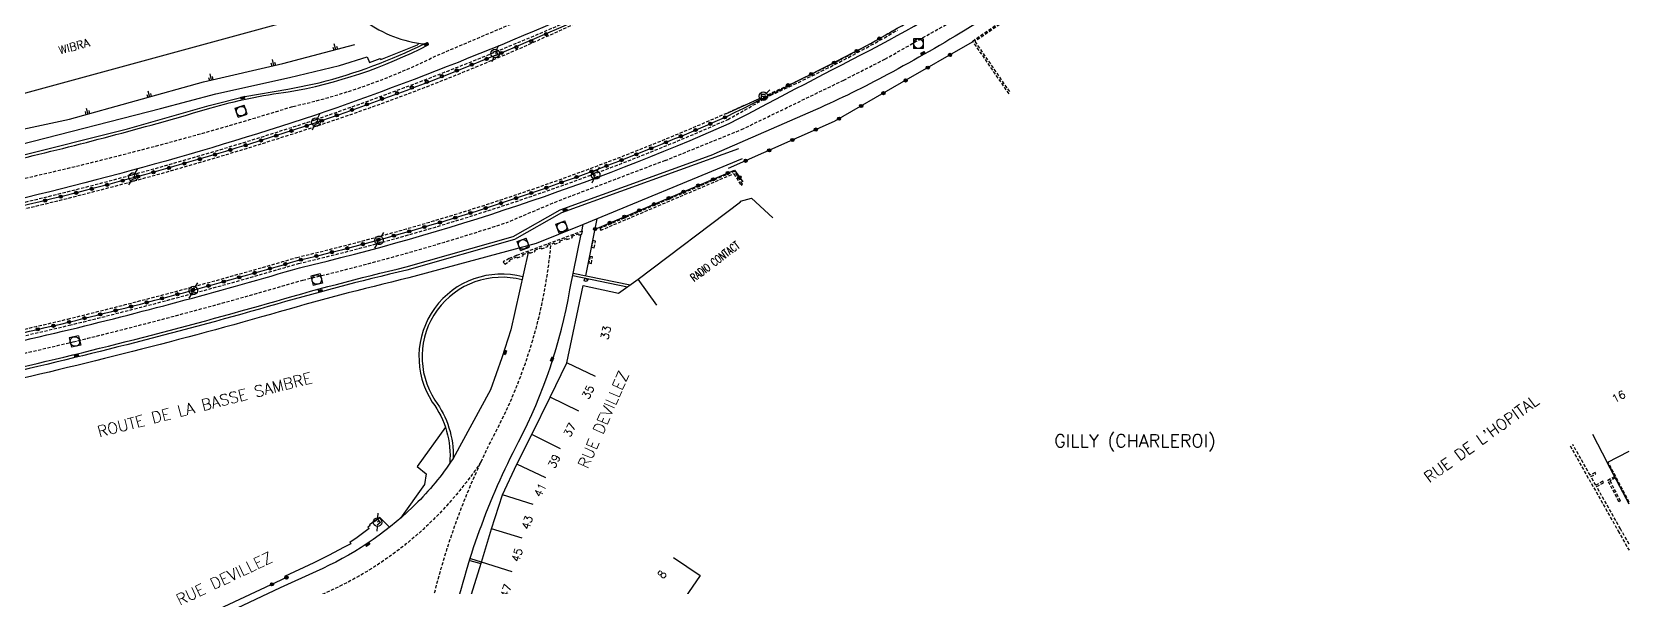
# Model space of a CAD drawing. Header units: millimetres. Extents: x 156998 to 158000, y 123000 to 124000.
# Drawn here: x 157750.5 to 158000, y 123240.8 to 123327.5 of the extents above; entities that cross this region are included whole.
import ezdxf
from ezdxf.enums import TextEntityAlignment as Align

# ---------------------------------------------------------------- set-up
doc = ezdxf.new("R2010")
doc.units = ezdxf.units.MM
doc.linetypes.add('DASHED', pattern=[0.75, 0.5, -0.25])
doc.layers.get('0').update_dxf_attribs({"linetype": 'CONTINUOUS'})
for name, color, linetype in [('W0001', 6, 'DASHED'), ('W0008', 7, 'CONTINUOUS'), ('W0100', 7, 'CONTINUOUS'), ('W0112', 1, 'DASHED'), ('W0211', 2, 'CONTINUOUS'), ('W0322', 7, 'CONTINUOUS'), ('W0334', 7, 'CONTINUOUS'), ('W0400', 7, 'CONTINUOUS'), ('W0420', 7, 'CONTINUOUS'), ('W0471', 7, 'CONTINUOUS'), ('W0980', 7, 'CONTINUOUS'), ('W0984', 7, 'CONTINUOUS'), ('W0989', 7, 'CONTINUOUS'), ('W0991', 7, 'CONTINUOUS'), ('W1102', 7, 'CONTINUOUS')]:
    doc.layers.add(name, color=color, linetype=linetype)
doc.styles.get("Standard").update_dxf_attribs({"font": 'romans.shx', "width": 0.85})

# ---------------------------------------------------------------- blocks, each defined once
blk = doc.blocks.new('t322o')
at = {"color": 0, "linetype": 'Continuous'}
for radius in [0.25, 0.15]:
    blk.add_circle((0, 0), radius, dxfattribs=at)
blk = doc.blocks.new('T471')
for p, q in [((-0.333334, 0.333334), (-0.333334, -0.333334)), ((-0.333334, 0.333334), (0.333334, 0.333334)), ((-0.333334, 0), (0, 0)), ((0.500001, 0.500001), (1.000002, 1.000002)), ((-0.500001, -0.500001), (-1.000002, -1.000002)), ((-0.333334, -0.333334), (0.333334, -0.333334))]:
    blk.add_line(p, q)
blk.add_ellipse((0, 0), major_axis=(0.471405, 0.471405), ratio=1, start_param=5.4977871438, end_param=11.780972451)
blk = doc.blocks.new('T400')
for p, q in [((-0.15, 0.3), (0.15, 0.3)), ((-0.15, -0.25), (-0.15, 0.3)), ((-0.15, 0.15), (0.15, 0.15)), ((-0.15, 0), (0.15, 0)), ((0.15, 0.3), (0.15, -0.25)), ((-0.15, -0.15), (0.15, -0.15)), ((-0.15, -0.25), (-0.15, -0.3)), ((-0.15, -0.3), (0.15, -0.3)), ((0.15, -0.3), (0.15, -0.25))]:
    blk.add_line(p, q)
blk = doc.blocks.new('T420')
for p, q in [((0.75, 0.75), (-0.75, 0.75)), ((-0.75, 0.75), (-0.75, -0.75)), ((0.75, 0.75), (0.75, -0.75)), ((0.75, -0.75), (-0.75, -0.75))]:
    blk.add_line(p, q)
blk.add_ellipse((0, 0), major_axis=(-0.53, 0.53), ratio=1, start_param=3.926991, end_param=10.210176)
blk = doc.blocks.new('t211o')
at = {"color": 0, "linetype": 'Continuous'}
for p, q in [((-0.29, 0.5), (-0.29, 0)), ((0, 1), (0, 0)), ((0.29, 0.5), (0.29, 0))]:
    blk.add_line(p, q, dxfattribs=at)

msp = doc.modelspace()

# ---------------------------------------------------------------- linework, layer by layer
at = {"layer": 'W0001'}
msp.add_lwpolyline([(157849.39, 123307.39), (157861.33, 123312.23), (157877.3, 123319.95), (157883.75, 123323.24), (157895.38, 123329.81), (157902.07, 123333.91), (157910.87, 123339.78), (157919.56, 123345.65), (157938.42, 123358.94), (157953.19, 123369.96), (157966.7, 123379.85), (157974.43, 123385.14), (157982.37, 123389.71), (157991.37, 123394.72), (158000, 123399.4)], dxfattribs=at)
for points in [[(157840.46, 123335.11), (157813.1, 123323.5, -0.059865), (157791.26, 123315.85, -0.025888), (157736.21, 123301.82, -0.019684), (157691.61, 123294.11, -0.021964), (157664.41, 123291.23)], [(157849.39, 123307.39), (157832.53, 123301), (157824.93, 123297.8, -0.02143), (157792.79, 123288.72, -0.011711), (157756.93, 123279.08, -0.01497), (157717.62, 123270.92, -0.006431), (157697.98, 123267.84), (157677.37, 123265)]]:
    msp.add_lwpolyline(points, format="xyb", dxfattribs=at)
at = {"layer": 'W0001', "flags": 128}
for points in [[(157871.94, 123000), (157871.45, 123001.51), (157869.91, 123006.28), (157868.35, 123011.17), (157866.77, 123016.15), (157865.2, 123021.15), (157863.66, 123026.11), (157862.15, 123030.99), (157860.68, 123035.79), (157859.26, 123040.49), (157857.89, 123045.09), (157856.56, 123049.6), (157855.27, 123054), (157854.04, 123058.29), (157852.86, 123062.48), (157851.73, 123066.55), (157849.8, 123072.61), (157849.8, 123072.61), (157848.7, 123077.9), (157847.84, 123081.32), (157847.06, 123084.53), (157846.37, 123087.5), (157845.77, 123090.22), (157845.27, 123092.69), (157844.83, 123095.05), (157844.42, 123097.44), (157843.99, 123100.03), (157843.5, 123102.97), (157842.92, 123106.41), (157842.2, 123110.51), (157841.31, 123115.42), (157840.22, 123121.29), (157838.91, 123128.18), (157837.38, 123136.11), (157835.63, 123145.13), (157833.66, 123155.28), (157831.47, 123166.6), (157829.05, 123179.13), (157825.5, 123197.59, 0.085353), (157813.25, 123230.41, -0.232982), (157812.53, 123236.21, -0.067488), (157823.06, 123265.24, 0.096861), (157831.57, 123294.25, 0.076248)], [(157820.62, 123260.31, -0.052883), (157812.47, 123250.61, -0.087651), (157796.36, 123239.87), (157790.8, 123237.33), (157779.25, 123231.89), (157751.67, 123218.92), (157709.56, 123199.02)]]:
    msp.add_lwpolyline(points, format="xyb", dxfattribs=at)
at = {"layer": 'W0008', "flags": 128}
for points in [[(157859.43, 123313.16), (157859.43, 123313.16, -0.030005), (157859.43, 123313.16, -0.00328), (157883.02, 123325.45, 0.0215), (157903.77, 123337.86, 0.0147), (157928.26, 123354.56), (157957.08, 123375.64), (157964.4, 123380.99, -0.018871), (157991.37, 123398.74, -0.006319), (158000, 123403.6, -0.017)], [(158000, 123395.23, -0.001581), (157997.17, 123393.76, -0.0041), (157984.55, 123387.45, 0.0243), (157977.22, 123384.05, 0.0213), (157971.21, 123380.32), (157933.03, 123352.46, -0.0034), (157921.53, 123344.28, -0.0095), (157905.7, 123333.65, -0.0062), (157897.09, 123328.25, -0.0141), (157884.16, 123320.83, -0.0196), (157872.92, 123315.33), (157857, 123308.37)]]:
    msp.add_lwpolyline(points, format="xyb", dxfattribs=at)
at = {"layer": 'W0008'}
for points in [[(157666.19, 123360.3), (157664.4, 123363.61, 0.171421), (157662.88, 123364.16), (157652.18, 123357.58, 0.24956), (157649.49, 123351.58), (157652.37, 123340.39), (157654.25, 123333.17), (157660.34, 123312.18), (157662.95, 123305.24), (157662.56, 123305.09), (157663.84, 123301.73, 0.273824), (157673.12, 123295.04, 0.019577), (157713.58, 123300.38, 0.015452), (157748.79, 123307.72, 0.014598), (157778.29, 123315.58, -0.040716), (157790.53, 123318.11, 0.075156), (157812.36, 123325.44)], [(157849.07, 123336.68, -0.028311), (157794.63, 123314.44, -0.027144), (157736.86, 123298.75, -0.019673), (157692.05, 123291.01, -0.015878), (157672.21, 123288.67, 0.248979), (157671.25, 123287.87), (157681.06, 123268.18), (157682.03, 123267.75), (157683.64, 123267.92, 0.01103), (157717.28, 123272.88, 0.014966), (157756.47, 123281.01, 0.011727), (157792.28, 123290.65, 0.045755), (157859.43, 123313.16)], [(157802.59, 123329.16, 0.13602), (157811.78, 123325.62), (157812.21, 123325.83), (157812.36, 123325.44)], [(157815.89, 123260.3, -0.052876), (157809.94, 123253.25, -0.087786), (157794.86, 123243.21), (157789.26, 123240.64), (157777.69, 123235.2), (157750.11, 123222.23), (157715.51, 123205.85, -0.458601), (157710.35, 123207.67), (157708.99, 123210.32), (157698, 123232.69), (157690.97, 123247.25), (157690.52, 123247.02, -0.538838), (157698.26, 123265.87, 0.018655), (157742.95, 123273.79, 0.014192), (157787.27, 123285.06, -0.013072), (157808.92, 123290.77), (157825.68, 123295.53), (157833, 123299.67), (157857, 123308.37)], [(157903.84, 123132.39), (157884.79, 123122.8), (157868.09, 123114.14), (157861.01, 123110.33, -0.096787), (157855.42, 123107.98), (157848.56, 123106.55, -0.143045), (157847.56, 123106.73, -0.178402), (157846.07, 123109.3), (157837.25, 123156.29), (157830.3, 123192.32, 0.085747), (157816.56, 123232.43, -0.263532), (157816.26, 123235.11, -0.068151), (157826.5, 123263.45, 0.076274), (157834.53, 123287.2)]]:
    msp.add_lwpolyline(points, format="xyb", dxfattribs=at)
for points in [[(157834.53, 123287.2), (157836.28, 123295.87)], [(157828.01, 123293.03), (157825.3, 123280.95), (157823.9, 123276.57)], [(157829.43, 123269.74), (157829.46, 123269.79), (157829.48, 123269.85)]]:
    msp.add_lwpolyline(points, dxfattribs=at)
at = {"layer": 'W0100'}
for points in [[(157722.37, 123315.78), (157723.69, 123310.96), (157793.06, 123329.83), (157791.74, 123334.65)], [(157819.12, 123239.53), (157820.73, 123244.65), (157822.29, 123249.85), (157823.99, 123255.19), (157826.23, 123259.95), (157828.56, 123264.6), (157831.45, 123270.46), (157834.02, 123275.82), (157836.59, 123287.88), (157842.1, 123286.68), (157845.18, 123288.87), (157861.2, 123300.92), (157861.18, 123301.05), (157862.92, 123301.54), (157866.23, 123298.44)], [(157994.27, 123264.64), (157996.6, 123260.21), (158000, 123262)], [(158000, 123253.71), (157996.6, 123260.21)], [(157850.7, 123245.41), (157854.85, 123242.6), (157851.25, 123237.28), (157848.09, 123232.69), (157845.37, 123228.31), (157844.65, 123228.69), (157842.7, 123224.5), (157840.96, 123220.79), (157838.76, 123216.17), (157835.02, 123207.89), (157830.68, 123206.08), (157828.82, 123210.35), (157832.3, 123219.26), (157834.01, 123223.65)]]:
    msp.add_lwpolyline(points, dxfattribs=at)
at = {"layer": 'W0112'}
for points in [[(157903.13, 123317.81), (157897.45, 123326.05), (157907.09, 123332.68), (157941.81, 123356.93), (157980.07, 123383.64), (157990.44, 123372.32), (157990.25, 123372.15), (157980.03, 123383.31), (157941.96, 123356.73), (157907.23, 123332.48), (157897.8, 123325.98), (157903.33, 123317.95)], [(157859.2, 123313.8), (157865.9, 123317.6), (157866.62, 123317.92), (157867.34, 123318.25), (157868.06, 123318.59), (157868.78, 123318.92), (157869.5, 123319.26), (157870.22, 123319.6), (157870.94, 123319.94), (157871.66, 123320.29), (157872.37, 123320.63), (157873.08, 123320.98), (157873.8, 123321.33), (157874.51, 123321.69), (157875.22, 123322.05), (157875.93, 123322.41), (157876.63, 123322.77), (157877.34, 123323.13), (157878.04, 123323.5), (157878.74, 123323.87), (157879.45, 123324.25), (157880.14, 123324.63), (157880.84, 123325.01), (157881.55, 123325.39), (157882.25, 123325.78), (157882.95, 123326.18), (157883.65, 123326.57), (157884.35, 123326.97), (157885.05, 123327.37), (157885.74, 123327.78)], [(157884.92, 123327.59), (157884.22, 123327.19), (157883.53, 123326.79), (157882.83, 123326.4), (157882.13, 123326), (157881.43, 123325.61), (157880.72, 123325.22), (157880.03, 123324.84), (157879.33, 123324.47), (157878.63, 123324.09), (157877.93, 123323.72), (157877.22, 123323.36), (157876.52, 123322.99), (157875.81, 123322.63), (157875.11, 123322.27), (157874.4, 123321.91), (157873.69, 123321.56), (157872.97, 123321.21), (157872.26, 123320.86), (157871.55, 123320.51), (157870.83, 123320.17), (157870.12, 123319.83), (157869.4, 123319.49), (157868.68, 123319.15), (157867.96, 123318.81), (157867.24, 123318.48), (157866.52, 123318.15), (157865.79, 123317.82), (157858.88, 123314.69)], [(158000, 123247.5), (157998.67, 123249.85), (157994.93, 123256.46), (157996.01, 123257.07), (157995.89, 123257.29), (157994.81, 123256.68), (157994.05, 123258.02), (157994.8, 123258.45), (157994.68, 123258.67), (157993.93, 123258.24), (157991.21, 123263.03)], [(157990.79, 123262.81), (157998.31, 123249.53), (158000, 123246.53)], [(157996.6, 123260.22), (158000, 123253.74)], [(157997.85, 123257.81), (157997.01, 123257.37), (157998.63, 123254.23), (157998.41, 123254.11), (157996.67, 123257.48), (157997.74, 123258.03)], [(158000, 123254.06), (157996.73, 123260.29)]]:
    msp.add_lwpolyline(points, dxfattribs=at)
for points in [[(157849.32, 123335.99, -0.027344), (157794.85, 123313.81, -0.027148), (157737, 123298.1, -0.01967), (157692.14, 123290.35, -0.014965), (157673.4, 123288.12), (157677.12, 123280.42), (157683.09, 123268.54), (157683.56, 123268.58, 0.011027), (157717.16, 123273.54, 0.014964), (157756.31, 123281.67, 0.011732), (157792.11, 123291.3, 0.045796), (157859.2, 123313.8, 0.037521)], [(157849.41, 123335.76, -0.040118), (157795.18, 123312.86, -0.027153), (157737.21, 123297.12, -0.019667), (157692.28, 123289.36, -0.014238), (157674.39, 123287.21), (157677.57, 123280.64), (157683.15, 123269.54, 0.011121), (157716.99, 123274.52, 0.014962), (157756.07, 123282.64, 0.01174), (157791.85, 123292.26, 0.045857), (157858.86, 123314.74, 0.037538)]]:
    msp.add_lwpolyline(points, format="xyb", dxfattribs=at)
for points in [[(157839.33, 123296.5), (157860.14, 123305.35), (157861.26, 123303.55), (157861.51, 123303.71), (157860.26, 123305.72), (157839.21, 123296.78)], [(157836.49, 123296.38), (157826.15, 123292.55), (157825.03, 123292.09), (157824.1, 123291.55), (157824.21, 123291.37), (157824.24, 123291.39), (157824.34, 123291.22), (157825.19, 123291.72), (157825.09, 123291.89), (157825.12, 123291.91), (157826.22, 123292.37), (157826.29, 123292.18), (157826.29, 123292.18), (157827.22, 123292.52), (157827.15, 123292.71), (157828.17, 123293.09), (157828.24, 123292.9), (157829.11, 123293.22), (157829.04, 123293.41), (157830, 123293.76), (157830.07, 123293.58), (157831.1, 123293.96), (157831.03, 123294.15), (157832.04, 123294.52), (157832.11, 123294.33), (157833.01, 123294.66), (157832.94, 123294.85), (157833.95, 123295.23), (157834.02, 123295.04), (157834.92, 123295.37), (157834.85, 123295.56), (157835.86, 123295.93), (157835.93, 123295.74), (157836.39, 123295.91)], [(157838.29, 123293.76), (157838.52, 123294.81), (157838.13, 123294.89), (157837.9, 123293.84)], [(157837.88, 123291.33), (157838.06, 123292.36), (157837.67, 123292.43), (157837.49, 123291.4)], [(157837.23, 123288.53), (157837.03, 123288.57), (157837.02, 123288.52), (157836.74, 123288.59), (157836.83, 123288.97), (157837.12, 123288.9), (157837.1, 123288.85), (157837.3, 123288.8)]]:
    msp.add_lwpolyline(points, close=True, dxfattribs=at)
at = {"layer": 'W0211'}
for points in [[(157720.15, 123306.01), (157734.91, 123309.29), (157756.33, 123313.83), (157777.3, 123319.67), (157789.69, 123322.56), (157800.94, 123325.51)], [(157712.79, 123302.05), (157727.12, 123305.05), (157736.3, 123307.25), (157748.61, 123309.88), (157770.55, 123315.53), (157779.18, 123317.81), (157790.71, 123320.34), (157798.53, 123322.25), (157802.86, 123323.6)]]:
    msp.add_lwpolyline(points, dxfattribs=at)
at = {"layer": 'W0322'}
msp.add_lwpolyline([(157849.42, 123335.76, -0.031579), (157795.01, 123313.34, -0.027151), (157737.11, 123297.61, -0.019669), (157692.21, 123289.85, -0.014601), (157673.9, 123287.66), (157677.34, 123280.53), (157683.12, 123269.03, 0.01115), (157717.08, 123274.03, 0.014963), (157756.19, 123282.15, 0.011736), (157791.98, 123291.78, 0.03753), (157847.23, 123309.3, 0.008038), (157859.03, 123314.27, 0.03753)], format="xyb", dxfattribs=at)
at = {"layer": 'W0322', "flags": 128}
msp.add_lwpolyline([(157859.03, 123314.27, 0.002288), (157880.12, 123324.92, 0.0108), (157891.16, 123331.29)], format="xyb", dxfattribs=at)
for points in [[(157897.38, 123325.89), (157886.3, 123319.51), (157875.79, 123313.48), (157859.26, 123306.16)], [(157858.88, 123314.69), (157864.49, 123317.26)]]:
    msp.add_lwpolyline(points, dxfattribs=at)
at = {"layer": 'W0322'}
for points in [[(157838.45, 123296.69), (157860.22, 123305.88), (157861.54, 123304.06)], [(157790.24, 123242.26), (157762.46, 123229.25)]]:
    msp.add_lwpolyline(points, dxfattribs=at)
at = {"layer": 'W0334'}
for points in [[(157662.95, 123305.24), (157664.23, 123301.89, 0.27253), (157673.12, 123295.46), (157693.95, 123297.81), (157713.51, 123300.79), (157728.66, 123303.68), (157747.76, 123307.93), (157765.41, 123312.36), (157778.18, 123315.98), (157783.76, 123317.4), (157790.45, 123318.52), (157795.36, 123319.55, 0.051682), (157811.78, 123325.62)], [(157860.86, 123309.24), (157833.21, 123299.21), (157825.87, 123295.07), (157809.04, 123290.28, 0.013079), (157787.4, 123284.58, -0.014192), (157743.05, 123273.3, -0.018649), (157698.34, 123265.38, 0.54009), (157690.97, 123247.25)], [(157861.44, 123307.64), (157836.5, 123297.34), (157829.27, 123294.41), (157809.36, 123289.06, 0.013099), (157787.75, 123283.36, -0.014196), (157741.53, 123271.68, -0.018637)], [(157827.18, 123289.22, 0.687343), (157813.03, 123269.67, -0.183319), (157815.75, 123260.11, -0.169021)], [(157827.05, 123288.74, 0.686896), (157813.44, 123269.96, -0.168743), (157816.29, 123260.87)]]:
    msp.add_lwpolyline(points, format="xyb", dxfattribs=at)
for points in [[(157802.86, 123323.6), (157803.19, 123322.68), (157804.86, 123323.35), (157804.97, 123323.18), (157810.7, 123325.44), (157810.89, 123325.63), (157810.81, 123325.74)], [(157837.02, 123289.39), (157838.76, 123298.27)], [(157836.37, 123296.33), (157836.58, 123297.38)], [(157834.98, 123289.45), (157843.53, 123287.69)], [(157835.05, 123289.79), (157843.92, 123287.97)], [(157823.9, 123276.57), (157822.12, 123271.58), (157816.29, 123260.87), (157815.89, 123260.3)], [(157815.08, 123265.74), (157810.67, 123259.58), (157812.06, 123258.45), (157811.81, 123256.81), (157808.05, 123251.53)], [(157806.34, 123250.11), (157804.82, 123251.63), (157803.19, 123250.5), (157803.24, 123250.33), (157802.96, 123250.12), (157803.15, 123249.93), (157801.27, 123248.5), (157800.13, 123247.76), (157800.3, 123247.52), (157799.28, 123246.99), (157796.83, 123245.69), (157794.51, 123244.54), (157789.94, 123242.43)], [(157820.64, 123244.38), (157818.94, 123244.87)], [(157820.73, 123244.66), (157819.02, 123245.16)]]:
    msp.add_lwpolyline(points, dxfattribs=at)
at = {"layer": 'W1102'}
for p, q in [((157848.08, 123284.79), (157845.18, 123288.87)), ((157838.53, 123273.66), (157834.02, 123275.82)), ((157835.94, 123268.25), (157831.45, 123270.46)), ((157833.03, 123262.36), (157828.56, 123264.6)), ((157830.75, 123257.81), (157826.23, 123259.95)), ((157828.8, 123253.66), (157823.99, 123255.19)), ((157827.08, 123248.41), (157822.29, 123249.85)), ((157825.5, 123243.16), (157820.73, 123244.65))]:
    msp.add_line(p, q, dxfattribs=at)

# ---------------------------------------------------------------- block references
at = {"layer": 'W0211'}
for p, rotation in [((157797.91, 123324.71), 14.66735328067473), ((157788.22, 123322.22), 13.14726397612143), ((157778.48, 123319.94), 13.14726397612143), ((157768.84, 123317.31), 15.55264884966824), ((157759.2, 123314.63), 15.55264884966824)]:
    msp.add_blockref('t211o', p, dxfattribs=dict(at, rotation=rotation))
at = {"layer": 'W0322'}
for p, rotation in [((157826.16, 123325.11), 201.6752748755332), ((157828.48, 123326.04), 201.8209909645411), ((157830.79, 123327.13), 201.9667070535488), ((157882.86, 123326.44), 29.35837470460071), ((157821.51, 123323.27), 201.3838426975175), ((157823.84, 123324.19), 201.5295587865254), ((157875.8, 123322.68), 26.83466556640129), ((157879.36, 123324.51), 27.61194003686058), ((157893.91, 123323.89), 209.8974643841412), ((157814.52, 123320.57), 200.9466944304942), ((157816.85, 123321.46), 201.092410519502), ((157819.18, 123322.37), 201.2381266085098), ((157872.22, 123320.9), 26.05739109594199), ((157886.98, 123319.9), 209.8974643841412), ((157890.44, 123321.9), 209.8974643841412), ((157807.5, 123317.91), 200.5095461634708), ((157809.84, 123318.79), 200.6552622524786), ((157812.18, 123319.68), 200.8009783414863), ((157868.61, 123319.17), 25.2801166254827), ((157883.51, 123317.91), 209.8502568269885), ((157800.47, 123315.31), 200.0723978964473), ((157802.82, 123316.17), 200.2181139854551), ((157805.16, 123317.04), 200.3638300744629), ((157880.04, 123315.92), 209.8502568269885), ((157793.4, 123312.8), 198.12990503691), ((157795.77, 123313.61), 199.7809657184316), ((157798.12, 123314.46), 199.9266818074395), ((157856.46, 123313.14), 23.35490734943403), ((157858.75, 123314.14), 23.71446908919492), ((157876.57, 123313.93), 209.8502568269885), ((157786.26, 123310.52), 197.3527421244731), ((157788.64, 123311.27), 197.6117964286187), ((157791.02, 123312.03), 197.8708507327644), ((157849.54, 123310.24), 22.27622213015131), ((157851.86, 123311.19), 22.63578386991221), ((157854.16, 123312.16), 22.9953456096732), ((157869.3, 123310.61), 203.9131018703052), ((157872.95, 123312.23), 203.9131018703052), ((157776.69, 123307.62), 196.3165249078907), ((157779.08, 123308.33), 196.5755792120362), ((157781.48, 123309.05), 196.8346335161818), ((157783.87, 123309.78), 197.0936878203275), ((157842.58, 123307.46), 21.14778593555555), ((157844.91, 123308.37), 21.51825316453957), ((157847.23, 123309.3), 22.27622213015131), ((157865.64, 123308.98), 203.9131018703052), ((157769.47, 123305.57), 195.5393619954538), ((157771.88, 123306.24), 195.7984162995993), ((157774.28, 123306.93), 196.0574706037449), ((157837.9, 123305.69), 20.40685147758746), ((157840.24, 123306.57), 20.77731870657155), ((157859.18, 123305.43), 22.86648421674823), ((157861.98, 123307.36), 203.9131018703052), ((157759.82, 123302.97), 194.5031447788712), ((157762.23, 123303.6), 194.7621990830169), ((157764.65, 123304.25), 195.0212533871624), ((157767.06, 123304.9), 195.2803076913081), ((157830.85, 123303.14), 19.29544979063544), ((157833.2, 123303.98), 19.66591701961945), ((157835.56, 123304.82), 20.03638424860344), ((157852.27, 123302.52), 22.86648421674823), ((157854.57, 123303.49), 22.86648421674823), ((157856.88, 123304.46), 22.86648421674823), ((157861.02, 123304.77), 305.8555404668093), ((157752.54, 123301.14), 193.7259818664343), ((157754.97, 123301.74), 193.9850361705799), ((157757.39, 123302.35), 194.2440904747256), ((157823.75, 123300.73), 18.18404810368325), ((157826.12, 123301.52), 18.55451533266734), ((157828.49, 123302.32), 18.92498256165143), ((157847.66, 123300.58), 22.86648421674823), ((157849.96, 123301.55), 22.86648421674823), ((157814.21, 123297.73), 16.70217918774722), ((157816.6, 123298.46), 17.07264641673122), ((157818.99, 123299.2), 17.44311364571525), ((157821.37, 123299.96), 17.81358087469924), ((157840.75, 123297.66), 22.86648421674823), ((157843.05, 123298.63), 22.86648421674823), ((157845.36, 123299.61), 22.86648421674823), ((157804.59, 123294.98), 15.2203102718111), ((157807, 123295.65), 15.59077750079511), ((157809.41, 123296.33), 15.96124472977912), ((157811.81, 123297.02), 16.33171195876313), ((157838.45, 123296.69), 22.86648421674823), ((157797.34, 123293.09), 14.10890858485892), ((157799.76, 123293.7), 14.47937581384301), ((157802.18, 123294.34), 14.84984304282702), ((157787.67, 123290.53), 16.07726952745124), ((157790.07, 123291.22), 16.25869258057599), ((157792.48, 123291.9), 13.36797412689091), ((157794.91, 123292.48), 13.73844135587491), ((157778.05, 123287.82), 15.35157731495221), ((157780.46, 123288.48), 15.53300036807696), ((157782.86, 123289.16), 15.71442342120172), ((157785.27, 123289.84), 15.89584647432657), ((157768.39, 123285.23), 14.62588510245309), ((157770.8, 123285.87), 14.80730815557792), ((157773.22, 123286.51), 14.98873120870269), ((157775.63, 123287.16), 15.17015426182745), ((157758.69, 123282.77), 13.90019288995406), ((157761.12, 123283.37), 14.08161594307889), ((157763.54, 123283.98), 14.26303899620365), ((157765.97, 123284.6), 14.44446204932841), ((157751.4, 123281.03), 13.02078754991868), ((157753.83, 123281.59), 13.23533916080385), ((157756.27, 123282.17), 13.7187698368293), ((157787.97, 123241.2), 205.1052904401112), ((157790.24, 123242.26), 205.1052904401112)]:
    msp.add_blockref('t322o', p, dxfattribs=dict(at, rotation=rotation))
at = {"layer": 'W0400'}
for p, rotation in [((157812.1, 123325.55), 110.4354687779913), ((157889.71, 123324.16), 120.3298941675137), ((157783.43, 123317.21), 104.2329613522166), ((157833.75, 123299.68), 289.9386444657242), ((157795.5, 123287.05), 284.1587914373402), ((157757.42, 123276.92), 285.1558941187213), ((157824.37, 123277.43), 342.2919695953852), ((157831.74, 123276.33), 159.706015209974), ((157802.92, 123247.43), 305.6305453989552)]:
    msp.add_blockref('T400', p, dxfattribs=dict(at, rotation=rotation))
at = {"layer": 'W0420'}
msp.add_blockref('T420', (157888.98, 123325.64), dxfattribs=at)
for p, rotation in [((157783.16, 123315.1), 197.8737938605222), ((157833.29, 123297.01), 199.9386444657242), ((157827.23, 123294.3), 199.9386444657242), ((157794.98, 123288.8), 14.24433228924213), ((157757.19, 123279.13), 13.22896022394333)]:
    msp.add_blockref('T420', p, dxfattribs=dict(at, rotation=rotation))
at = {"layer": 'W0471'}
for p, rotation in [((157822.85, 123324.11), 202.3277968664323), ((157794.84, 123313.41), 200.0460693515652), ((157766.26, 123304.81), 195.8130243405392), ((157838.55, 123305.15), 19.96654109169233), ((157804.71, 123294.94), 14.09390956097803), ((157775.69, 123287.09), 14.44600042506402), ((157804.47, 123250.92), 220.5093814447482)]:
    msp.add_blockref('T471', p, dxfattribs=dict(at, rotation=rotation))
msp.add_blockref('T471', (157864.75, 123317.44), dxfattribs=at)

# ---------------------------------------------------------------- texts
at = {"layer": 'W0980'}
msp.add_text('GILLY (CHARLEROI)', height=2, dxfattribs=at).set_placement((157922.8, 123263.48), align=Align.MIDDLE)
at = {"layer": 'W0984'}
msp.add_text('WIBRA', height=1.25, rotation=15.2183, dxfattribs=at).set_placement((157757.06, 123325.22), align=Align.MIDDLE)
at = {"layer": 'W0984', "width": 0.7}
msp.add_text('RADIO CONTACT', height=1.25, rotation=36.9531, dxfattribs=at).set_placement((157857.18, 123291.63), align=Align.MIDDLE)
at = {"layer": 'W0989'}
for s, rotation, p in [('ROUTE DE LA BASSE SAMBRE', 14.2702, (157777.48, 123269.26)), ('RUE DEVILLEZ', 66.4504, (157839.76, 123266.94)), ("RUE DE L'HOPITAL", 35.778, (157976.94, 123263.94)), ('RUE DEVILLEZ', 25.1778, (157780.55, 123242.11))]:
    msp.add_text(s, height=1.75, rotation=rotation, dxfattribs=at).set_placement(p, align=Align.MIDDLE)
at = {"layer": 'W0991'}
for s, rotation, p in [('33', 76.8463, (157840.13, 123280.51)), ('35', 64.3826, (157837.37, 123271.23)), ('16', 27.7011, (157998.38, 123270.54)), ('37', 63.7587, (157834.49, 123265.32)), ('39', 63.3364, (157832.07, 123260.43)), ('41', 64.5852, (157829.87, 123255.92)), ('43', 72.3366, (157827.86, 123250.86)), ('45', 73.2712, (157826.28, 123245.78)), ('8', 55.9185, (157848.91, 123242.75)), ('47', 72.6629, (157824.56, 123240.17))]:
    msp.add_text(s, height=1.25, rotation=rotation, dxfattribs=at).set_placement(p, align=Align.MIDDLE)

doc.saveas('drawing.dxf')
